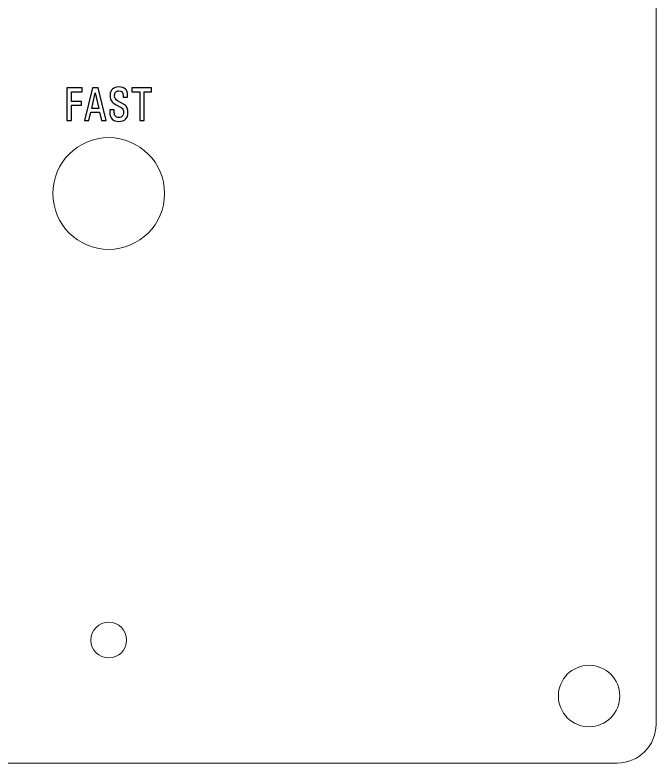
# Model space of a CAD drawing. Header units: centimetres. Extents: x -13.8 to 12.2, y -7.5 to 12.7.
# Drawn here: x 6.41 to 12.15, y -7.5 to -0.8 of the extents above; entities that cross this region are included whole.
import ezdxf

# ---------------------------------------------------------------- set-up
doc = ezdxf.new("R2010")
doc.units = ezdxf.units.CM
doc.header["$MEASUREMENT"] = 0
doc.layers.add('Layer 1', color=7, linetype='Continuous')

msp = doc.modelspace()

# ---------------------------------------------------------------- linework, layer by layer
at = {"layer": 'Layer 1', "lineweight": 9}
for centre, major_axis in [((7.24841, -2.40133), (0, 0.5)), ((7.24841, -6.39929), (0, 0.16)), ((11.55, -6.9), (0, 0.275))]:
    msp.add_ellipse(centre, major_axis=major_axis, ratio=1, dxfattribs=at)
msp.add_open_spline([(-13.50318, 7.7), (-13.50318, 7.7), (11.80318, 7.7), (11.80318, 7.7), (11.80318, 7.7), (11.99393, 7.7), (12.15, 7.54394), (12.15, 7.35318), (12.15, 7.35318), (12.15, 7.35318), (12.15, -7.15318), (12.15, -7.15318), (12.15, -7.15318), (12.15, -7.34394), (11.99393, -7.5), (11.80318, -7.5), (11.80318, -7.5), (11.80318, -7.5), (-13.50318, -7.5), (-13.50318, -7.5), (-13.50318, -7.5), (-13.69394, -7.5), (-13.85, -7.34394), (-13.85, -7.15318), (-13.85, -7.15318), (-13.85, -7.15318), (-13.85, 7.35318), (-13.85, 7.35318), (-13.85, 7.35318), (-13.85, 7.54394), (-13.69394, 7.7), (-13.50318, 7.7)], degree=3, knots=[0, 0, 0, 0, 0.1111111, 0.1111111, 0.1111111, 0.1111111, 0.2222222, 0.2222222, 0.2222222, 0.2222222, 0.3333333, 0.3333333, 0.3333333, 0.3333333, 0.4444444, 0.4444444, 0.4444444, 0.4444444, 0.5555556, 0.5555556, 0.5555556, 0.5555556, 0.6666667, 0.6666667, 0.6666667, 0.6666667, 0.7777778, 0.7777778, 0.7777778, 0.7777778, 1, 1, 1, 1], dxfattribs=at)
at = {"layer": 'Layer 1', "color": 1}
for points, knots in [([(6.87448, -1.74696), (6.87448, -1.74696), (6.87448, -1.45571), (6.87448, -1.45571), (6.87448, -1.45571), (6.87448, -1.45571), (7.00924, -1.45571), (7.00924, -1.45571), (7.00924, -1.45571), (7.00924, -1.45571), (7.00924, -1.48965), (7.00924, -1.48965), (7.00924, -1.48965), (7.00924, -1.48965), (6.91441, -1.48965), (6.91441, -1.48965), (6.91441, -1.48965), (6.91441, -1.48965), (6.91441, -1.5777), (6.91441, -1.5777), (6.91441, -1.5777), (6.91441, -1.5777), (7.00493, -1.5777), (7.00493, -1.5777), (7.00493, -1.5777), (7.00493, -1.5777), (7.00493, -1.61156), (7.00493, -1.61156), (7.00493, -1.61156), (7.00493, -1.61156), (6.91441, -1.61156), (6.91441, -1.61156), (6.91441, -1.61156), (6.91441, -1.61156), (6.91441, -1.74696), (6.91441, -1.74696), (6.91441, -1.74696), (6.91441, -1.74696), (6.87448, -1.74696), (6.87448, -1.74696)], [0, 0, 0, 0, 0.0909091, 0.0909091, 0.0909091, 0.0909091, 0.1818182, 0.1818182, 0.1818182, 0.1818182, 0.2727273, 0.2727273, 0.2727273, 0.2727273, 0.3636364, 0.3636364, 0.3636364, 0.3636364, 0.4545455, 0.4545455, 0.4545455, 0.4545455, 0.5454545, 0.5454545, 0.5454545, 0.5454545, 0.6363636, 0.6363636, 0.6363636, 0.6363636, 0.7272727, 0.7272727, 0.7272727, 0.7272727, 0.8181818, 0.8181818, 0.8181818, 0.8181818, 1, 1, 1, 1]), ([(7.03076, -1.74696), (7.03076, -1.74696), (7.10244, -1.45571), (7.10244, -1.45571), (7.10244, -1.45571), (7.10244, -1.45571), (7.1531, -1.45571), (7.1531, -1.45571), (7.1531, -1.45571), (7.1531, -1.45571), (7.22464, -1.74696), (7.22464, -1.74696), (7.22464, -1.74696), (7.22464, -1.74696), (7.18372, -1.74696), (7.18372, -1.74696), (7.18372, -1.74696), (7.18372, -1.74696), (7.16672, -1.67295), (7.16672, -1.67295), (7.16672, -1.67295), (7.16672, -1.67295), (7.08883, -1.67295), (7.08883, -1.67295), (7.08883, -1.67295), (7.08883, -1.67295), (7.07189, -1.74696), (7.07189, -1.74696), (7.07189, -1.74696), (7.07189, -1.74696), (7.03076, -1.74696), (7.03076, -1.74696)], [0, 0, 0, 0, 0.1111111, 0.1111111, 0.1111111, 0.1111111, 0.2222222, 0.2222222, 0.2222222, 0.2222222, 0.3333333, 0.3333333, 0.3333333, 0.3333333, 0.4444444, 0.4444444, 0.4444444, 0.4444444, 0.5555556, 0.5555556, 0.5555556, 0.5555556, 0.6666667, 0.6666667, 0.6666667, 0.6666667, 0.7777778, 0.7777778, 0.7777778, 0.7777778, 1, 1, 1, 1]), ([(7.33951, -1.44724), (7.39151, -1.44724), (7.41747, -1.47271), (7.41747, -1.52372), (7.41747, -1.52372), (7.41747, -1.52372), (7.41747, -1.53903), (7.41747, -1.53903), (7.41747, -1.53903), (7.41747, -1.53903), (7.37754, -1.53903), (7.37754, -1.53903), (7.37754, -1.53903), (7.37754, -1.53903), (7.37754, -1.52372), (7.37754, -1.52372), (7.37754, -1.52372), (7.37754, -1.49536), (7.36491, -1.48111), (7.33951, -1.48111), (7.33951, -1.48111), (7.32794, -1.48111), (7.3187, -1.48457), (7.31185, -1.49148), (7.31185, -1.49148), (7.30494, -1.49839), (7.30148, -1.50771), (7.30148, -1.51956), (7.30148, -1.51956), (7.30148, -1.51956), (7.30148, -1.53092), (7.30148, -1.53092), (7.30148, -1.53092), (7.30148, -1.54722), (7.31023, -1.56034), (7.32773, -1.57043), (7.32773, -1.57043), (7.32773, -1.57043), (7.3805, -1.60042), (7.3805, -1.60042), (7.3805, -1.60042), (7.39327, -1.60768), (7.40315, -1.61693), (7.40999, -1.628), (7.40999, -1.628), (7.41691, -1.63908), (7.42037, -1.65136), (7.42037, -1.6649), (7.42037, -1.6649), (7.42037, -1.6649), (7.42037, -1.67584), (7.42037, -1.67584), (7.42037, -1.67584), (7.42037, -1.7289), (7.39341, -1.75543), (7.33951, -1.75543), (7.33951, -1.75543), (7.28554, -1.75543), (7.25851, -1.7289), (7.25851, -1.67584), (7.25851, -1.67584), (7.25851, -1.67584), (7.25851, -1.65291), (7.25851, -1.65291), (7.25851, -1.65291), (7.25851, -1.65291), (7.29838, -1.65291), (7.29838, -1.65291), (7.29838, -1.65291), (7.29838, -1.65291), (7.29838, -1.67584), (7.29838, -1.67584), (7.29838, -1.67584), (7.29838, -1.69073), (7.3019, -1.70209), (7.30896, -1.70985), (7.30896, -1.70985), (7.31594, -1.71761), (7.32617, -1.72156), (7.33951, -1.72156), (7.33951, -1.72156), (7.35292, -1.72156), (7.36308, -1.71761), (7.37006, -1.70985), (7.37006, -1.70985), (7.37697, -1.70209), (7.3805, -1.69073), (7.3805, -1.67584), (7.3805, -1.67584), (7.3805, -1.67584), (7.3805, -1.6649), (7.3805, -1.6649), (7.3805, -1.6649), (7.3805, -1.65115), (7.37316, -1.64007), (7.35856, -1.63181), (7.35856, -1.63181), (7.35856, -1.63181), (7.3079, -1.6031), (7.3079, -1.6031), (7.3079, -1.6031), (7.29167, -1.59386), (7.27989, -1.58355), (7.27255, -1.57205), (7.27255, -1.57205), (7.26529, -1.56062), (7.26162, -1.54694), (7.26162, -1.53092), (7.26162, -1.53092), (7.26162, -1.53092), (7.26162, -1.51956), (7.26162, -1.51956), (7.26162, -1.51956), (7.26162, -1.4967), (7.26846, -1.47892), (7.28215, -1.46622), (7.28215, -1.46622), (7.29591, -1.45359), (7.31503, -1.44724), (7.33951, -1.44724)], [0, 0, 0, 0, 0.0322581, 0.0322581, 0.0322581, 0.0322581, 0.0645161, 0.0645161, 0.0645161, 0.0645161, 0.0967742, 0.0967742, 0.0967742, 0.0967742, 0.1290323, 0.1290323, 0.1290323, 0.1290323, 0.1612903, 0.1612903, 0.1612903, 0.1612903, 0.1935484, 0.1935484, 0.1935484, 0.1935484, 0.2258065, 0.2258065, 0.2258065, 0.2258065, 0.2580645, 0.2580645, 0.2580645, 0.2580645, 0.2903226, 0.2903226, 0.2903226, 0.2903226, 0.3225806, 0.3225806, 0.3225806, 0.3225806, 0.3548387, 0.3548387, 0.3548387, 0.3548387, 0.3870968, 0.3870968, 0.3870968, 0.3870968, 0.4193548, 0.4193548, 0.4193548, 0.4193548, 0.4516129, 0.4516129, 0.4516129, 0.4516129, 0.483871, 0.483871, 0.483871, 0.483871, 0.516129, 0.516129, 0.516129, 0.516129, 0.5483871, 0.5483871, 0.5483871, 0.5483871, 0.5806452, 0.5806452, 0.5806452, 0.5806452, 0.6129032, 0.6129032, 0.6129032, 0.6129032, 0.6451613, 0.6451613, 0.6451613, 0.6451613, 0.6774194, 0.6774194, 0.6774194, 0.6774194, 0.7096774, 0.7096774, 0.7096774, 0.7096774, 0.7419355, 0.7419355, 0.7419355, 0.7419355, 0.7741935, 0.7741935, 0.7741935, 0.7741935, 0.8064516, 0.8064516, 0.8064516, 0.8064516, 0.8387097, 0.8387097, 0.8387097, 0.8387097, 0.8709677, 0.8709677, 0.8709677, 0.8709677, 0.9032258, 0.9032258, 0.9032258, 0.9032258, 0.9354839, 0.9354839, 0.9354839, 0.9354839, 1, 1, 1, 1]), ([(7.5262, -1.74696), (7.5262, -1.74696), (7.5262, -1.48965), (7.5262, -1.48965), (7.5262, -1.48965), (7.5262, -1.48965), (7.4543, -1.48965), (7.4543, -1.48965), (7.4543, -1.48965), (7.4543, -1.48965), (7.4543, -1.45571), (7.4543, -1.45571), (7.4543, -1.45571), (7.4543, -1.45571), (7.63266, -1.45571), (7.63266, -1.45571), (7.63266, -1.45571), (7.63266, -1.45571), (7.63266, -1.48965), (7.63266, -1.48965), (7.63266, -1.48965), (7.63266, -1.48965), (7.56613, -1.48965), (7.56613, -1.48965), (7.56613, -1.48965), (7.56613, -1.48965), (7.56613, -1.74696), (7.56613, -1.74696), (7.56613, -1.74696), (7.56613, -1.74696), (7.5262, -1.74696), (7.5262, -1.74696)], [0, 0, 0, 0, 0.1111111, 0.1111111, 0.1111111, 0.1111111, 0.2222222, 0.2222222, 0.2222222, 0.2222222, 0.3333333, 0.3333333, 0.3333333, 0.3333333, 0.4444444, 0.4444444, 0.4444444, 0.4444444, 0.5555556, 0.5555556, 0.5555556, 0.5555556, 0.6666667, 0.6666667, 0.6666667, 0.6666667, 0.7777778, 0.7777778, 0.7777778, 0.7777778, 1, 1, 1, 1]), ([(7.09645, -1.6395), (7.09645, -1.6395), (7.1591, -1.6395), (7.1591, -1.6395), (7.1591, -1.6395), (7.1591, -1.6395), (7.1277, -1.50016), (7.1277, -1.50016), (7.1277, -1.50016), (7.1277, -1.50016), (7.09645, -1.6395), (7.09645, -1.6395)], [0, 0, 0, 0, 0.25, 0.25, 0.25, 0.25, 0.5, 0.5, 0.5, 0.5, 1, 1, 1, 1])]:
    msp.add_open_spline(points, degree=3, knots=knots, dxfattribs=at)

doc.saveas('drawing.dxf')
